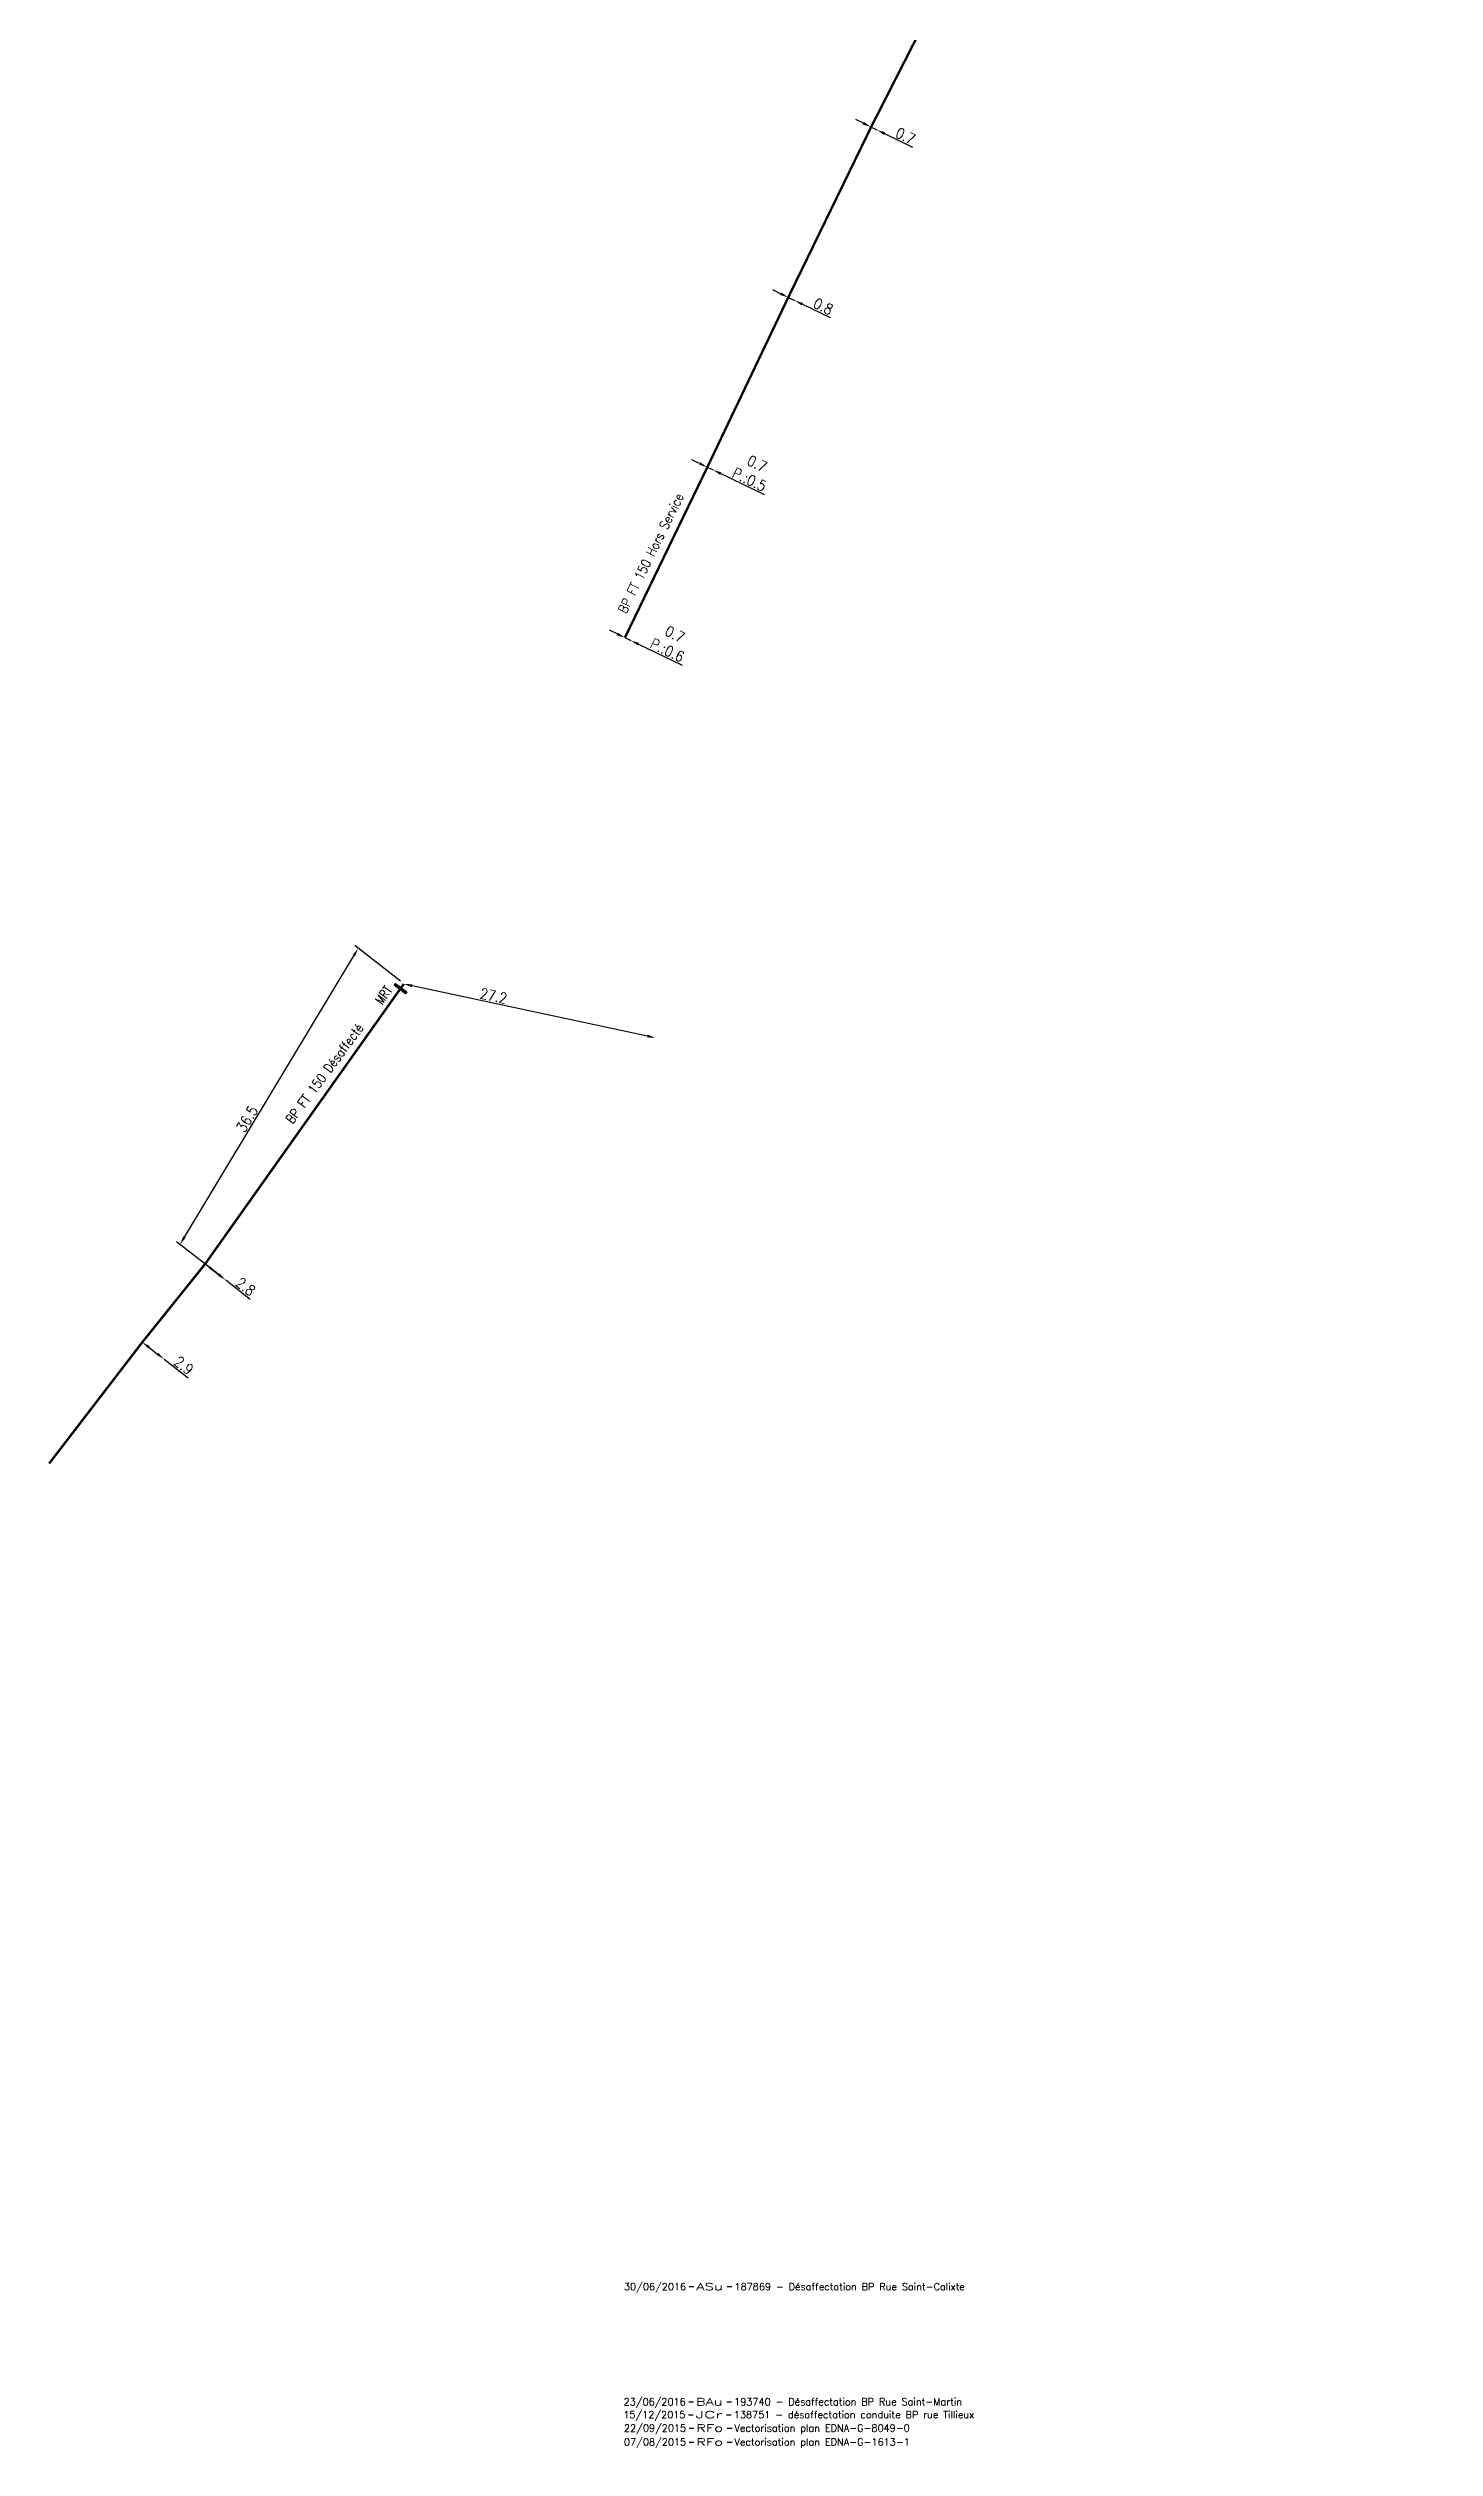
# Model space of a CAD drawing. Header units: millimetres. Extents: x 185000 to 186000, y 127000 to 128000.
# Drawn here: x 184999.9 to 185146.4, y 127260.3 to 127513.8 of the extents above; entities that cross this region are included whole.
import ezdxf
from ezdxf.enums import TextEntityAlignment as Align

# ---------------------------------------------------------------- set-up
doc = ezdxf.new("R2010")
doc.units = ezdxf.units.MM
doc.header["$PDMODE"] = 34
doc.linetypes.add('L_25_FT', pattern=[2000, 1000, 1000])
doc.layers.get('0').update_dxf_attribs({"linetype": 'CONTINUOUS'})
doc.layers.get('DEFPOINTS').update_dxf_attribs({"linetype": 'CONTINUOUS'})
doc.layers.add('L_908', color=5, linetype='CONTINUOUS')
doc.layers.add('L_910', color=7, linetype='CONTINUOUS', plot=False)
doc.styles.add('G_ROMANS', font='ROMANS.SHX', dxfattribs={"width": 0.75})
doc.styles.get("Standard").update_dxf_attribs({"font": 'romans.shx', "width": 0.85})
doc.linetypes.add('BP_HS', pattern='A,2,-1,["G",Standard,S=0.85,R=0,X=-0.27,Y=-0.4],-1', length=4)
doc.dimstyles.get("Standard").update_dxf_attribs({"dimtxt": 1.5, "dimasz": 1.2, "dimexe": 0.625, "dimexo": 0.625, "dimgap": 0.25, "dimtad": 1, "dimdec": 1, "dimzin": 0, "dimdsep": 46, "dimtxsty": 'Standard', "dimcen": -0.5, "dimadec": 0, "dimazin": 0, "dimtfac": 1, "dimtdec": 1, "dimtmove": 0, "dimatfit": 3, "dimfxl": 0, "dimtolj": 1, "dimtzin": 0, "dimarcsym": 0})

# ---------------------------------------------------------------- blocks, each defined once
blk = doc.blocks.new('*D44')
at = {"layer": 'DEFPOINTS', "color": 0, "linetype": 'Continuous', "ltscale": 0.5, "transparency": 16777216}
for p in [(185060.81, 127451.51), (185061.44, 127451.2), (185061.44, 127451.2)]:
    blk.add_point(p, dxfattribs=at)
at = {"layer": 'L_908', "color": 0, "linetype": 'Continuous', "lineweight": -2, "ltscale": 0.5, "transparency": 16777216}
for p, q in [((185060, 127451.9), (185059.19, 127452.29)), ((185060.81, 127451.51), (185061.44, 127451.2)), ((185062.25, 127450.81), (185066.84, 127448.6))]:
    blk.add_line(p, q, dxfattribs=at)
at = {"layer": 'L_908', "color": 0, "linetype": 'Continuous', "ltscale": 0.5, "transparency": 16777216}
for points in [[(185060.06, 127452.03), (185059.93, 127451.76), (185060.81, 127451.51)], [(185062.31, 127450.95), (185062.18, 127450.68), (185061.44, 127451.2)]]:
    blk.add_solid(points, dxfattribs=at)
at = {"layer": 'L_908', "color": 0, "linetype": 'Continuous', "ltscale": 0.5, "transparency": 16777216, "insert": (185065.68, 127451.03), "char_height": 1.125, "attachment_point": 5, "rotation": 334.2842}
blk.add_mtext('\\A1;0.7\\PP.:0.6', dxfattribs=at)
blk = doc.blocks.new('*D45')
at = {"layer": 'DEFPOINTS', "color": 0, "linetype": 'Continuous', "ltscale": 0.5, "transparency": 16777216}
for p in [(185069.51, 127469.51), (185070.12, 127469.22), (185070.12, 127469.22)]:
    blk.add_point(p, dxfattribs=at)
at = {"layer": 'L_908', "color": 0, "linetype": 'Continuous', "lineweight": -2, "ltscale": 0.5, "transparency": 16777216}
for p, q in [((185068.7, 127469.9), (185067.89, 127470.29)), ((185069.51, 127469.51), (185070.12, 127469.22)), ((185070.93, 127468.83), (185075.52, 127466.62))]:
    blk.add_line(p, q, dxfattribs=at)
at = {"layer": 'L_908', "color": 0, "linetype": 'Continuous', "ltscale": 0.5, "transparency": 16777216}
for points in [[(185068.77, 127470.04), (185068.64, 127469.77), (185069.51, 127469.51)], [(185070.99, 127468.97), (185070.86, 127468.7), (185070.12, 127469.22)]]:
    blk.add_solid(points, dxfattribs=at)
at = {"layer": 'L_908', "color": 0, "linetype": 'Continuous', "ltscale": 0.5, "transparency": 16777216, "insert": (185074.36, 127469.05), "char_height": 1.125, "attachment_point": 5, "rotation": 334.2842}
blk.add_mtext('\\A1;0.7\\PP.:0.5', dxfattribs=at)
blk = doc.blocks.new('*D46')
at = {"layer": 'DEFPOINTS', "color": 0, "linetype": 'Continuous', "ltscale": 0.5, "transparency": 16777216}
for p in [(185078.06, 127487.45), (185078.74, 127487.12), (185078.74, 127487.12)]:
    blk.add_point(p, dxfattribs=at)
at = {"layer": 'L_908', "color": 0, "linetype": 'Continuous', "lineweight": -2, "ltscale": 0.5, "transparency": 16777216}
for p, q in [((185077.25, 127487.84), (185076.44, 127488.23)), ((185078.06, 127487.45), (185078.74, 127487.12)), ((185079.55, 127486.73), (185082.5, 127485.31))]:
    blk.add_line(p, q, dxfattribs=at)
at = {"layer": 'L_908', "color": 0, "linetype": 'Continuous', "ltscale": 0.5, "transparency": 16777216}
for points in [[(185077.32, 127487.97), (185077.19, 127487.7), (185078.06, 127487.45)], [(185079.61, 127486.86), (185079.48, 127486.59), (185078.74, 127487.12)]]:
    blk.add_solid(points, dxfattribs=at)
at = {"layer": 'L_908', "color": 0, "linetype": 'Continuous', "ltscale": 0.5, "transparency": 16777216, "insert": (185081.76, 127486.5), "char_height": 1.125, "attachment_point": 5, "rotation": 334.2773}
blk.add_mtext('\\A1;0.8', dxfattribs=at)
blk = doc.blocks.new('*D47')
at = {"layer": 'DEFPOINTS', "color": 0, "linetype": 'Continuous', "ltscale": 0.5, "transparency": 16777216}
for p in [(185086.81, 127505.44), (185087.43, 127505.14), (185087.43, 127505.14)]:
    blk.add_point(p, dxfattribs=at)
at = {"layer": 'L_908', "color": 0, "linetype": 'Continuous', "lineweight": -2, "ltscale": 0.5, "transparency": 16777216}
for p, q in [((185086, 127505.84), (185085.19, 127506.23)), ((185086.81, 127505.44), (185087.43, 127505.14)), ((185088.24, 127504.75), (185091.18, 127503.31))]:
    blk.add_line(p, q, dxfattribs=at)
at = {"layer": 'L_908', "color": 0, "linetype": 'Continuous', "ltscale": 0.5, "transparency": 16777216}
for points in [[(185086.06, 127505.97), (185085.93, 127505.7), (185086.81, 127505.44)], [(185088.3, 127504.88), (185088.17, 127504.61), (185087.43, 127505.14)]]:
    blk.add_solid(points, dxfattribs=at)
at = {"layer": 'L_908', "color": 0, "linetype": 'Continuous', "ltscale": 0.5, "transparency": 16777216, "insert": (185090.44, 127504.5), "char_height": 1.125, "attachment_point": 5, "rotation": 333.9884}
blk.add_mtext('\\A1;0.7', dxfattribs=at)
blk = doc.blocks.new('GIS_MODF')
at = {"color": 0, "linetype": 'Continuous', "flags": 128}
for points in [[(-2.26, -0.01), (-1.76, -0.01)], [(1.76, -0.01), (2.26, -0.01)]]:
    blk.add_lwpolyline(points, dxfattribs=at)
at = {"color": 0, "linetype": 'Continuous'}
blk.add_attdef('DATE', text='', height=0.75, dxfattribs=at).set_placement((-2.58, -0.39), align=Align.RIGHT)
at = {"color": 0, "linetype": 'Continuous', "width": 3.590909}
blk.add_attdef('USER', text='', height=0.75, dxfattribs=at).set_placement((-1.52, -0.39), (1.31, -0.39), align=Align.FIT)
at = {"color": 0, "linetype": 'Continuous'}
blk.add_attdef('DESC', (2.53, -0.39), '', height=0.75, dxfattribs=at)
blk = doc.blocks.new('L_340_17')
at = {"linetype": 'Continuous'}
blk.add_hatch(color=0, dxfattribs=at).paths.add_polyline_path([(0.125, 0.75), (-0.125, 0.75), (-0.125, -0.75), (0.125, -0.75)])
at = {"color": 0, "linetype": 'Continuous'}
blk.add_lwpolyline([(-0.125, 0.75), (0.125, 0.75), (0.125, -0.75), (-0.125, -0.75)], close=True, dxfattribs=at)
at = {"color": 0, "linetype": 'Continuous', "width": 0.75}
for tag, height, flags, p in [('MRT', 1, 8, (0, 2.5)), ('DEF_LEG', 1.2, 3, (0, -5)), ('DEF_COUP', 1.2, 3, (0, -7.5)), ('DEF_TYPE', 1.2, 3, (0, -10))]:
    blk.add_attdef(tag, text='', height=height, dxfattribs=dict(at, flags=flags)).set_placement(p, align=Align.MIDDLE)
blk = doc.blocks.new('*D424')
at = {"layer": 'DEFPOINTS', "color": 0, "linetype": 'Continuous', "ltscale": 0.5, "transparency": 16777216}
for p in [(185009.84, 127377.09), (185012.13, 127375.31), (185012.13, 127375.31)]:
    blk.add_point(p, dxfattribs=at)
at = {"layer": 'L_908', "color": 0, "linetype": 'Continuous', "lineweight": -2, "ltscale": 0.5, "transparency": 16777216}
for p, q in [((185010.55, 127376.54), (185011.42, 127375.86)), ((185012.13, 127375.31), (185014.68, 127373.32))]:
    blk.add_line(p, q, dxfattribs=at)
at = {"layer": 'L_908', "color": 0, "linetype": 'Continuous', "ltscale": 0.5, "transparency": 16777216}
for points in [[(185010.64, 127376.66), (185010.46, 127376.42), (185009.84, 127377.09)], [(185011.51, 127375.98), (185011.33, 127375.74), (185012.13, 127375.31)]]:
    blk.add_solid(points, dxfattribs=at)
at = {"layer": 'L_908', "color": 0, "linetype": 'Continuous', "ltscale": 0.5, "transparency": 16777216, "insert": (185014.22, 127374.63), "char_height": 1.125, "attachment_point": 5, "rotation": 322.061}
blk.add_mtext('\\A1;2.9', dxfattribs=at)
blk = doc.blocks.new('*D425')
at = {"layer": 'DEFPOINTS', "color": 0, "linetype": 'Continuous', "ltscale": 0.5, "transparency": 16777216}
for p in [(185016.47, 127385.35), (185018.64, 127383.66), (185018.64, 127383.66)]:
    blk.add_point(p, dxfattribs=at)
at = {"layer": 'L_908', "color": 0, "linetype": 'Continuous', "lineweight": -2, "ltscale": 0.5, "transparency": 16777216}
for p, q in [((185017.18, 127384.79), (185017.93, 127384.21)), ((185018.64, 127383.66), (185021.22, 127381.64))]:
    blk.add_line(p, q, dxfattribs=at)
at = {"layer": 'L_908', "color": 0, "linetype": 'Continuous', "ltscale": 0.5, "transparency": 16777216}
for points in [[(185017.27, 127384.91), (185017.09, 127384.68), (185016.47, 127385.35)], [(185018.02, 127384.33), (185017.83, 127384.09), (185018.64, 127383.66)]]:
    blk.add_solid(points, dxfattribs=at)
at = {"layer": 'L_908', "color": 0, "linetype": 'Continuous', "ltscale": 0.5, "transparency": 16777216, "insert": (185020.75, 127382.96), "char_height": 1.125, "attachment_point": 5, "rotation": 322.061}
blk.add_mtext('\\A1;2.8', dxfattribs=at)
blk = doc.blocks.new('*D426')
at = {"layer": 'DEFPOINTS', "color": 0, "linetype": 'Continuous', "ltscale": 0.5, "transparency": 16777216}
for p in [(185037.46, 127414.93), (185037.46, 127414.93), (185064.06, 127409.24)]:
    blk.add_point(p, dxfattribs=at)
at = {"layer": 'L_908', "color": 0, "linetype": 'Continuous', "lineweight": -2, "ltscale": 0.5, "transparency": 16777216}
blk.add_line((185063.18, 127409.43), (185038.34, 127414.74), dxfattribs=at)
at = {"layer": 'L_908', "color": 0, "linetype": 'Continuous', "ltscale": 0.5, "transparency": 16777216}
for points in [[(185038.37, 127414.89), (185038.31, 127414.59), (185037.46, 127414.93)], [(185063.21, 127409.58), (185063.15, 127409.28), (185064.06, 127409.24)]]:
    blk.add_solid(points, dxfattribs=at)
at = {"layer": 'L_908', "color": 0, "linetype": 'Continuous', "ltscale": 0.5, "transparency": 16777216, "insert": (185046.94, 127413.67), "char_height": 1.125, "attachment_point": 5, "rotation": 347.937}
blk.add_mtext('\\A1;27.2', dxfattribs=at)
blk = doc.blocks.new('*D427')
at = {"layer": 'DEFPOINTS', "color": 0, "linetype": 'Continuous', "ltscale": 0.5, "transparency": 16777216}
for p in [(185032.64, 127418.69), (185037.46, 127414.93), (185018.64, 127383.66)]:
    blk.add_point(p, dxfattribs=at)
at = {"layer": 'L_908', "color": 0, "linetype": 'Continuous', "lineweight": -2, "ltscale": 0.5, "transparency": 16777216}
for p, q in [((185014.28, 127388.19), (185032.18, 127417.91)), ((185037.09, 127415.22), (185032.27, 127418.98)), ((185018.26, 127383.95), (185013.44, 127387.7))]:
    blk.add_line(p, q, dxfattribs=at)
at = {"layer": 'L_908', "color": 0, "linetype": 'Continuous', "ltscale": 0.5, "transparency": 16777216}
for points in [[(185032.05, 127417.99), (185032.3, 127417.84), (185032.64, 127418.69)], [(185014.15, 127388.26), (185014.41, 127388.11), (185013.82, 127387.41)]]:
    blk.add_solid(points, dxfattribs=at)
at = {"layer": 'L_908', "color": 0, "linetype": 'Continuous', "ltscale": 0.5, "transparency": 16777216, "insert": (185020.91, 127400.66), "char_height": 1.125, "attachment_point": 5, "rotation": 58.9542}
blk.add_mtext('\\A1;36.5', dxfattribs=at)

msp = doc.modelspace()

# ---------------------------------------------------------------- linework, layer by layer
at = {"layer": 'L_908', "linetype": 'BP_HS', "const_width": 0.25, "flags": 128}
msp.add_lwpolyline([(185060.81, 127451.51), (185069.51, 127469.51), (185078.06, 127487.45), (185086.81, 127505.44), (185095.36, 127522.23), (185100.59, 127532.93), (185106.11, 127540.57), (185114.66, 127551.02), (185122.21, 127560.34), (185129.8, 127569.63), (185137.75, 127579.28), (185143.89, 127587.18), (185175.73, 127626.53)], dxfattribs=at)
at = {"layer": 'L_908', "linetype": 'BP_HS', "ltscale": 0.5, "const_width": 0.25}
for points in [[(185000, 127364.28), (185009.84, 127377.09), (185016.47, 127385.35), (185037.1, 127414.44)], [(185037.1, 127414.44), (185037.46, 127414.93)]]:
    msp.add_lwpolyline(points, dxfattribs=at)

# ---------------------------------------------------------------- block references
at = {"layer": 'L_908'}
ref = msp.add_blockref('L_340_17', (185037.1, 127414.44), dxfattribs=dict(at, rotation=233.4150828126282))
ref.add_attrib('MRT', 'MRT', dxfattribs={"layer": '0', "color": 0, "linetype": 'Continuous', "height": 1, "rotation": 54.6584, "style": 'G_ROMANS', "width": 0.75, "flags": 8}).set_placement((185035.32, 127413.75), align=Align.MIDDLE)
at = {"layer": 'L_910', "ltscale": 0.5}
ref = msp.add_blockref('GIS_MODF', (185069.85, 127277.34), dxfattribs=at)
ref.add_attrib('DATE', '30/06/2016', dxfattribs={"layer": '0', "color": 0, "linetype": 'Continuous', "height": 0.75}).set_placement((185067.27, 127276.95), align=Align.RIGHT)
ref.add_attrib('USER', 'ASu', dxfattribs={"layer": '0', "color": 0, "linetype": 'Continuous', "height": 0.75, "width": 1.490566}).set_placement((185068.33, 127276.95), (185071.16, 127276.95), align=Align.FIT)
ref.add_attrib('DESC', '187869 - Désaffectation BP Rue Saint-Calixte', (185072.38, 127276.95), dxfattribs={"layer": '0', "color": 0, "linetype": 'Continuous', "height": 0.75})
ref = msp.add_blockref('GIS_MODF', (185069.81, 127265.18), dxfattribs=at)
ref.add_attrib('DATE', '23/06/2016', dxfattribs={"layer": '0', "color": 0, "linetype": 'Continuous', "height": 0.75}).set_placement((185067.23, 127264.79), align=Align.RIGHT)
ref.add_attrib('USER', 'BAu', dxfattribs={"layer": '0', "color": 0, "linetype": 'Continuous', "height": 0.75, "width": 1.462963}).set_placement((185068.3, 127264.79), (185071.12, 127264.79), align=Align.FIT)
ref.add_attrib('DESC', '193740 - Désaffectation BP Rue Saint-Martin', (185072.34, 127264.79), dxfattribs={"layer": '0', "color": 0, "linetype": 'Continuous', "height": 0.75})
ref = msp.add_blockref('GIS_MODF', (185069.86, 127262.4), dxfattribs=at)
ref.add_attrib('DATE', '22/09/2015', dxfattribs={"layer": '0', "color": 0, "linetype": 'Continuous', "height": 0.75}).set_placement((185067.27, 127262.01), align=Align.RIGHT)
ref.add_attrib('USER', 'RFo', dxfattribs={"layer": '0', "color": 0, "linetype": 'Continuous', "height": 0.75, "width": 1.436364}).set_placement((185068.34, 127262.01), (185071.16, 127262.01), align=Align.FIT)
ref.add_attrib('DESC', 'Vectorisation plan EDNA-G-8049-0', (185072.38, 127262.01), dxfattribs={"layer": '0', "color": 0, "linetype": 'Continuous', "height": 0.75})
ref = msp.add_blockref('GIS_MODF', (185069.78, 127263.81), dxfattribs=at)
ref.add_attrib('DATE', '15/12/2015', dxfattribs={"layer": '0', "color": 0, "linetype": 'Continuous', "height": 0.75}).set_placement((185067.2, 127263.42), align=Align.RIGHT)
ref.add_attrib('USER', 'JCr', dxfattribs={"layer": '0', "color": 0, "linetype": 'Continuous', "height": 0.75, "width": 1.612245}).set_placement((185068.27, 127263.42), (185071.09, 127263.42), align=Align.FIT)
ref.add_attrib('DESC', '138751 - désaffectation conduite BP rue Tillieux', (185072.31, 127263.42), dxfattribs={"layer": '0', "color": 0, "linetype": 'Continuous', "height": 0.75})
ref = msp.add_blockref('GIS_MODF', (185069.86, 127260.92), dxfattribs=at)
ref.add_attrib('DATE', '07/08/2015', dxfattribs={"layer": '0', "color": 0, "linetype": 'Continuous', "height": 0.75}).set_placement((185067.27, 127260.54), align=Align.RIGHT)
ref.add_attrib('USER', 'RFo', dxfattribs={"layer": '0', "color": 0, "linetype": 'Continuous', "height": 0.75, "width": 1.436364}).set_placement((185068.34, 127260.54), (185071.16, 127260.54), align=Align.FIT)
ref.add_attrib('DESC', 'Vectorisation plan EDNA-G-1613-1', (185072.38, 127260.54), dxfattribs={"layer": '0', "color": 0, "linetype": 'Continuous', "height": 0.75})

# ---------------------------------------------------------------- texts
at = {"layer": 'L_908', "linetype": 'BP_HS', "width": 0.85}
msp.add_text('BP FT 150 Hors Service', height=1, rotation=63.8568, dxfattribs=at).set_placement((185060.93, 127453.97))
at = {"layer": 'L_908', "linetype": 'L_25_FT', "width": 0.85}
msp.add_text('BP FT 150 Désaffecté', height=1, rotation=53.4151, dxfattribs=at).set_placement((185029.08, 127405.47), align=Align.MIDDLE)

# ---------------------------------------------------------------- dimensions: what is measured, and where the dimension line sits
at = {"layer": 'L_908', "linetype": 'Continuous', "ltscale": 0.5}
for base, p1, p2, angle, picture, middle, dimtype in [((185087.43, 127505.14), (185086.81, 127505.44), (185087.43, 127505.14), 153.9884, '*D47', (185090.11, 127503.83), 160), ((185078.73758187, 127487.11966895), (185078.06190323, 127487.44518142), (185078.73758187, 127487.11966895), 154.27726308, '*D46', (185081.4306439, 127485.82226925), 160), ((185032.64, 127418.69), (185018.64, 127383.66), (185037.46, 127414.93), 58.9542, '*D427', (185021.56, 127400.27), 161), ((185037.46, 127414.93), (185064.06, 127409.24), (185037.46, 127414.93), 167.937, '*D426', (185046.78, 127412.94), 161), ((185018.64, 127383.66), (185016.47, 127385.35), (185018.64, 127383.66), 142.061, '*D425', (185020.28, 127382.37), 160), ((185012.13, 127375.31), (185009.84, 127377.09), (185012.13, 127375.31), 142.061, '*D424', (185013.76, 127374.04), 160)]:
    dim = msp.add_linear_dim(base=base, p1=p1, p2=p2, angle=angle, dimstyle='Standard', override={"dimscale": 0.75}, dxfattribs=at)
    dim.commit()
    dim.dimension.update_dxf_attribs({"geometry": picture, "text_midpoint": middle, "dimtype": dimtype})
for base, p1, p2, text, picture, middle in [((185070.12, 127469.22), (185069.51, 127469.51), (185070.12, 127469.22), '<>\\PP.:0.5', '*D45', (185073.63, 127467.53)), ((185061.44, 127451.2), (185060.81, 127451.51), (185061.44, 127451.2), '<>\\PP.:0.6', '*D44', (185064.95, 127449.51))]:
    dim = msp.add_linear_dim(base=base, p1=p1, p2=p2, angle=154.2842, text=text, dimstyle='Standard', override={"dimscale": 0.75}, dxfattribs=at)
    dim.commit()
    dim.dimension.update_dxf_attribs({"geometry": picture, "text_midpoint": middle, "dimtype": 160})

doc.saveas('drawing.dxf')
